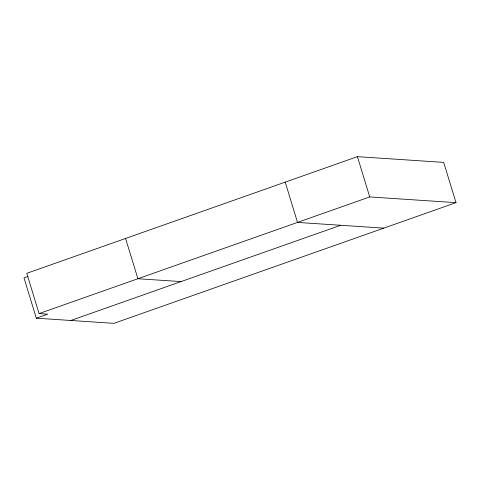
<?xml version="1.0" encoding="UTF-8"?>
<svg xmlns="http://www.w3.org/2000/svg" width="480" height="480" viewBox="0 0 480 480"><rect width="100%" height="100%" fill="white"/><g stroke="black" fill="none" stroke-linecap="round" stroke-linejoin="round"><path stroke-width="0.72" d="M36.312 318.192L113.964 323.34L456 202.656L443.688 162.384L357.414 156.66L26.772 273.318L39.084 313.596L47.712 314.166L36.312 318.192L24 277.914L28.026 276.498M39.084 313.596L369.726 196.932L456 202.656M70.824 320.478L340.656 225.276M383.79 228.132L297.516 222.414L285.204 182.136M181.038 281.592L137.898 278.73L125.586 238.458M357.414 156.66L369.726 196.932"/></g></svg>
